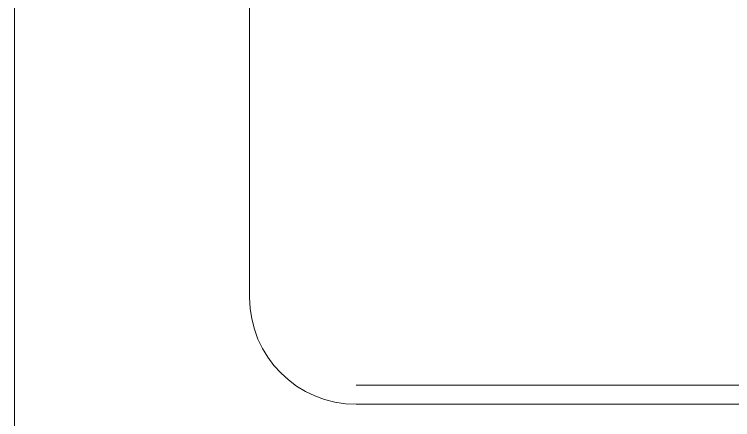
# Model space of a CAD drawing. Header units: inches. Extents: x -246178 to 57169, y -29325 to 19878.
# Drawn here: x 10497.9 to 10626.3, y -8347.8 to -8275.4 of the extents above; entities that cross this region are included whole.
import ezdxf

# ---------------------------------------------------------------- set-up
doc = ezdxf.new("R2010")
doc.units = ezdxf.units.IN
doc.header["$LTSCALE"] = 25
doc.header["$MEASUREMENT"] = 0
doc.linetypes.add('DASHDOT', pattern=[25.4, 12.7, -6.35, 0, -6.35])
doc.layers.get('0').update_dxf_attribs({"color": 8})
for name, color, linetype, lineweight in [('00-Ground Floor$0$Frame', 252, 'Continuous', 9), ('00-Ground Floor$0$LOADING', 253, 'Continuous', 5), ('00-Ground Floor$0$Walls', 251, 'Continuous', 5), ('E-LITE-CLNG-CNDT', 6, 'DASHDOT', 35)]:
    doc.layers.add(name, color=color, linetype=linetype, lineweight=lineweight)

# ---------------------------------------------------------------- blocks, each defined once
blk = doc.blocks.new('00-Ground Floor$0$GF21008-P')
at = {"layer": '00-Ground Floor$0$LOADING'}
for p, q in [((-0.77088, 0), (0.79062, 0)), ((0.80631, -0.18414), (0.80631, -0.01908)), ((0.8097, -0.18414), (0.8097, -0.01908))]:
    blk.add_line(p, q, dxfattribs=at)
blk.add_arc((0.79062, -0.01908), 0.01908, 0, 90, dxfattribs=at)
blk = doc.blocks.new('00-Ground Floor$0$A$C705A1EA9')
at = {"color": 254}
blk.add_line((10497.93, -8477.43, 0), (10497.93, -4747.43, 0), dxfattribs=at)
blk = doc.blocks.new('00-Ground Floor$0$A$Ce9e1c4c3')
at = {"layer": '00-Ground Floor$0$Frame'}
blk.add_blockref('00-Ground Floor$0$A$C705A1EA9', (-100000, 0), dxfattribs=at)
blk = doc.blocks.new('00-Ground Floor')
at = {"layer": '00-Ground Floor$0$Walls'}
blk.add_line((10497.93, -8477.43, 0), (10497.93, -7547.43, 0), dxfattribs=at)
at = {"color": 254}
blk.add_blockref('00-Ground Floor$0$A$Ce9e1c4c3', (100000, 0), dxfattribs=at)
at = {"layer": '00-Ground Floor$0$LOADING', "xscale": -1000, "yscale": 1000, "zscale": 1000, "rotation": 90.00000000000017}
blk.add_blockref('00-Ground Floor$0$GF21008-P', (10539.97, -7535.32), dxfattribs=at)

msp = doc.modelspace()

# ---------------------------------------------------------------- block references
at = {"layer": 'E-LITE-CLNG-CNDT'}
msp.add_blockref('00-Ground Floor', (0, 0), dxfattribs=at)

doc.saveas('drawing.dxf')
